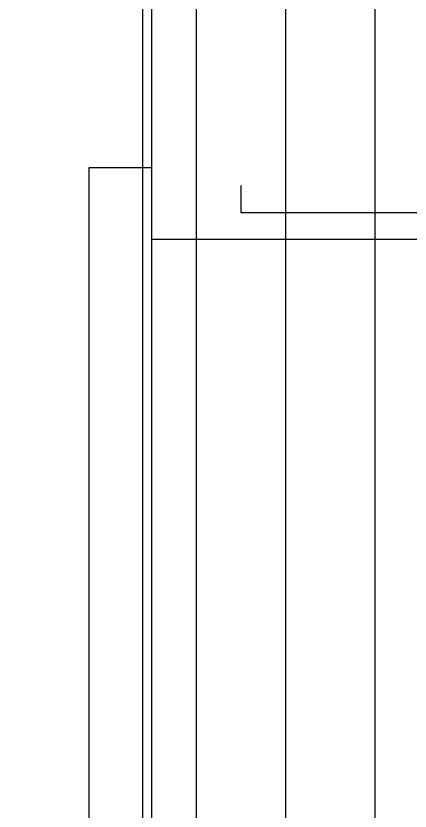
# Model space of a CAD drawing. Header units: inches. Extents: x 21 to 32698, y 13 to 3712.
# Drawn here: x 9309.13 to 9331.2, y 1416.1 to 1460.57 of the extents above; entities that cross this region are included whole.
import ezdxf

# ---------------------------------------------------------------- set-up
doc = ezdxf.new("R2010")
doc.units = ezdxf.units.IN
doc.header["$MEASUREMENT"] = 0
doc.set_wipeout_variables(frame=1)
for name, color, linetype, lineweight in [('Z_MİM_-KM-GLAZ', 8, 'Continuous', 25), ('Z_MİM_-KM-GLAZ-CURT', 8, 'Continuous', 25), ('Z_MİM_-KM-IZO-THERMAL', 8, 'Continuous', 25), ('Z_MİM_-KM-IZO-THERMAL-ROCKWOOL', 8, 'BATTING', 25), ('Z_MİM_-KM-PAINT', 8, 'Continuous', 25), ('Z_MİM_-KM-WALL-IZO-TERMAL', 8, 'Continuous', 25), ('Z_MİM_-KM-WALL-PLASTER', 8, 'Continuous', 25)]:
    doc.layers.add(name, color=color, linetype=linetype, lineweight=lineweight)
doc.layers.add('Z_MİM_-KM-WALL-TERMAL-PATTERN', color=8, linetype='BATTING', lineweight=25, plot=False)
doc.linetypes.add('BATTING', pattern='A,0.00254,-2.54,[134,ltypeshp.shx,S=2.54,R=0,X=-2.54,Y=0],-5.08,[134,ltypeshp.shx,S=2.54,R=180,X=2.54,Y=0],-2.54', length=10.16254)

# ---------------------------------------------------------------- blocks, each defined once
blk = doc.blocks.new('*U147')
blk.add_wipeout([(160, 5), (160, -36.5), (0, -36.5), (0, 5)])
at = {"layer": 'Z_MİM_-KM-GLAZ-CURT'}
blk.add_lwpolyline([(0, -35), (0, -38.5), (160, -38.5), (160, -35)], dxfattribs=at)
at = {"layer": 'Z_MİM_-KM-WALL-IZO-TERMAL', "ltscale": 1.5}
blk.add_lwpolyline([(1, -32.5), (4, -32.5), (4, -12.5)], dxfattribs=at)
at = {"layer": 'Z_MİM_-KM-WALL-PLASTER', "ltscale": 1.5}
blk.add_lwpolyline([(0.503, -35), (4.003, -35), (4.003, -11.366)], dxfattribs=at)
at = {"layer": 'Z_MİM_-KM-WALL-TERMAL-PATTERN', "ltscale": 0.16}
blk.add_lwpolyline([(1, -30), (2.5, -30), (2.5, -12.703)], dxfattribs=at)

msp = doc.modelspace()

# ---------------------------------------------------------------- block references
at = {"layer": 'Z_MİM_-KM-GLAZ', "ltscale": 1.5, "rotation": 270}
msp.add_blockref('*U147', (9351.714, 1452.083), dxfattribs=at)

# ---------------------------------------------------------------- next in the draw order: linework, layer by layer
at = {"layer": 'Z_MİM_-KM-IZO-THERMAL'}
msp.add_lwpolyline([(11329.214, 1162.159), (11329.214, 969.583), (12844.215, 969.583), (12844.215, 2594.584), (9029.215, 2594.584), (9029.215, 1624.583), (9319.214, 1624.583), (9319.214, 969.583), (10654.214, 969.583), (10654.214, 1161.832)], dxfattribs=at)
at = {"layer": 'Z_MİM_-KM-IZO-THERMAL-ROCKWOOL', "ltscale": 0.45}
msp.add_lwpolyline([(11334.214, 1162.159), (11334.214, 974.583), (12839.215, 974.583), (12839.215, 2589.584), (9034.215, 2589.584), (9034.215, 1629.583), (9324.214, 1629.583), (9324.214, 974.583), (10649.214, 974.583), (10649.214, 1161.832)], dxfattribs=at)
at = {"layer": 'Z_MİM_-KM-PAINT'}
msp.add_lwpolyline([(11326.214, 1162.159), (11326.214, 966.583), (12847.215, 966.583), (12847.215, 2597.584), (9026.215, 2597.584), (9026.215, 1621.583), (9316.214, 1621.583), (9316.214, 966.583), (10657.214, 966.583), (10657.214, 1161.832)], dxfattribs=at)
at = {"layer": 'Z_MİM_-KM-WALL-PLASTER'}
for points in [[(11326.714, 1162.159), (11326.714, 967.083), (12846.715, 967.083), (12846.715, 2597.084), (9026.715, 2597.084), (9026.715, 1622.083), (9316.714, 1622.083), (9316.714, 967.083), (10656.714, 967.083), (10656.714, 1161.832)], [(11339.214, 1162.159), (11339.214, 979.583), (12834.215, 979.583), (12834.215, 2584.584), (9039.215, 2584.584), (9039.215, 1634.583), (9329.214, 1634.583), (9329.214, 979.583), (10644.214, 979.583), (10644.214, 1161.832)]]:
    msp.add_lwpolyline(points, dxfattribs=at)

doc.saveas('drawing.dxf')
